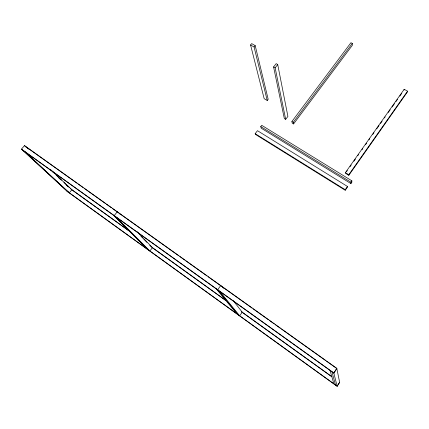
<?xml version="1.0" encoding="UTF-8"?>
<svg xmlns="http://www.w3.org/2000/svg" width="429" height="429" viewBox="0 0 429 429"><rect width="100%" height="100%" fill="white"/><g stroke="black" fill="none" stroke-linecap="round" stroke-linejoin="round"><path stroke-width="0.64" d="M404.091 90.052L404.193 89.291L407.55 91.162L407.443 91.919L348.809 175.327L345.415 173.246L345.393 172.635L404.193 89.291M339.612 382.228L337.103 386.132L66.892 191.071M337.146 386.304L339.65 382.411L336.797 368.329L24.507 145.608L21.45 149.12L67.492 191.629L337.146 386.304L333.81 372.935L21.45 149.12M333.81 372.935L336.797 368.329M345.238 190.278L345.216 189.698L347.474 186.47L257.464 130.684L255.175 133.687L255.384 134.357L345.238 190.278L347.49 187.06L347.474 186.47M350.911 183.569L350.89 182.18L351.85 180.802L261.728 125.316L260.752 126.598L261.207 128.196L350.911 183.569L351.866 182.202L351.85 180.802M348.809 175.327L348.793 174.721L407.55 91.162M346.573 171.605L347.345 170.511M350.048 166.677L351.206 165.036M353.909 161.207L355.453 159.014M357.765 155.732L358.537 154.638M362.012 149.71L362.784 148.616M365.487 144.787L366.645 143.141M368.961 139.859L369.734 138.765M372.822 134.384L373.981 132.743M376.683 128.915L379 125.627M380.539 123.439L382.083 121.251M384.4 117.97L385.172 116.87M388.261 112.495L390.192 109.76M392.122 107.019L394.439 103.738M395.983 101.55L397.527 99.356M399.844 96.075L401.775 93.34M291.902 121.493L350.943 42.696L352.3 43.442L352.311 45.372L293.575 123.949L292.208 123.123L291.902 121.493L293.275 122.324L293.575 123.949M293.275 122.324L352.3 43.442M285.682 119.364L287.907 116.415L277.719 64.532L276.174 63.631L273.589 66.945L284.33 118.549L285.682 119.364L275.145 67.846L273.589 66.945M267.235 100.525L268.184 99.287L255.196 45.619L251.678 43.592L250.574 44.975L264.157 98.675L267.235 100.525L254.091 47.002L250.574 44.975M275.145 67.846L277.719 64.532M254.091 47.002L255.196 45.619M117.278 211.77L114.221 215.594L148.997 250.472M345.393 172.635L348.793 174.721M260.752 126.598L350.89 182.18M255.175 133.687L345.216 189.698M25.306 146.364L77.038 183.263M78.132 184.041L83.033 187.537M84.122 188.315L105.357 203.464M106.446 204.242L111.347 207.738M112.436 208.515L117.374 212.033M118.393 212.763L178.716 255.791M179.805 256.563L184.695 260.049M185.778 260.827L206.966 275.938M208.049 276.71L252.064 308.108M253.153 308.88L268.366 319.734M269.455 320.511L274.346 324.002M275.434 324.774L280.325 328.265M281.413 329.038L325.434 360.44M326.523 361.218L336.851 368.581L333.869 373.171L22.26 149.866M70.544 188.755L130.025 231.521M226.083 300.595L151.115 246.686L149.732 245.259M241.838 311.926L332.008 376.759M71.691 189.709L128.196 230.346M152.102 247.538L225.836 300.557M241.559 311.867L331.52 376.565M25.005 151.839L69.332 192.836L71.906 189.731L50.466 169.487M23.633 150.852L68.109 191.951M28.051 148.321L29.515 149.705M26.678 147.34L27.644 148.252M52.794 171.975L53.759 172.887M56.178 175.166L61.497 180.185M63.916 182.464L69.235 187.484M24.507 145.608L26.276 147.276M58.789 177.917L60.73 179.746M66.066 184.776L68.007 186.604M113.315 215.122L147.211 249.056M116.361 217.305L149.882 250.981L152.451 247.646L136.626 231.29M116.361 211.309L117.289 212.264M119.412 213.486L120.34 214.446M140.959 236.207L142.809 238.116M143.731 239.066L146.959 242.401M216.355 288.958L236.733 313.679M238.47 315.068L217.685 289.731L220.726 285.548L221.085 286.009M219.766 291.404L239.677 315.803L242.224 312.199L233.317 300.756M222.79 287.226L223.6 288.267M330.035 370.425L333.859 383.789M331.949 371.798L335.478 384.963"/></g></svg>
